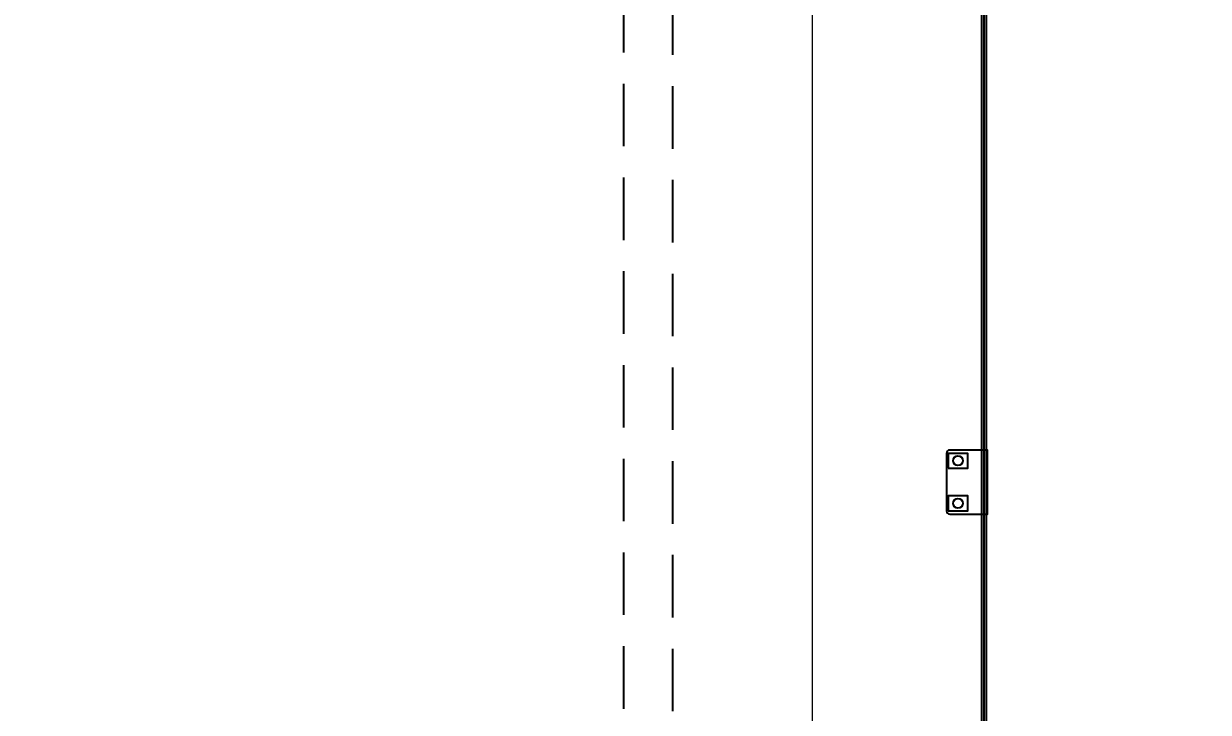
# Model space of a CAD drawing. Header units: millimetres. Extents: x 0 to 6523, y 0 to 4612.
# Drawn here: x 658 to 1380, y 3350 to 3770 of the extents above; entities that cross this region are included whole.
import ezdxf

# ---------------------------------------------------------------- set-up
doc = ezdxf.new("R2010")
doc.units = ezdxf.units.MM
doc.linetypes.add('HIDDENX2', pattern=[19.05, 12.7, -6.35])
doc.dimstyles.new('CNC', dxfattribs={"dimtxt": 50, "dimasz": 5, "dimexe": 5, "dimexo": 15, "dimgap": 10, "dimtad": 1, "dimdec": 0, "dimtxsty": 'Standard', "dimblk": 'OPEN30', "dimcen": 10, "dimclrd": 5, "dimclre": 5, "dimclrt": 3, "dimazin": 3, "dimtfac": 1, "dimtdec": 0, "dimtmove": 0, "dimatfit": 3, "dimldrblk": 'ARCHTICK', "dimlwd": 9, "dimlwe": 9})

# ---------------------------------------------------------------- blocks, each defined once
blk = doc.blocks.new('HL044-1')
at = {"color": 1}
blk.add_lwpolyline([(2, 0), (25, 0), (25, 39), (2, 39, 0.414214), (0, 37), (0, 2, 0.414214)], format="xyb", close=True, dxfattribs=at)
for centre in [(7, 32.5), (7, 6.5)]:
    blk.add_circle(centre, 3, dxfattribs=at)
blk = doc.blocks.new('*D19')
at = {"color": 5, "lineweight": 9, "ltscale": 3, "transparency": 16777216}
for p, q in [((1068.36, 4188.58), (1143.38, 4188.58)), ((1138.38, 4183.58), (1138.38, 2096.58)), ((1068.36, 2091.58), (1143.38, 2091.58))]:
    blk.add_line(p, q, dxfattribs=at)
at = {"color": 0, "linetype": 'ByBlock', "lineweight": -2}
for p, q in [((1137.04, 4183.58), (1138.38, 4188.58)), ((1138.38, 4188.58), (1139.72, 4183.58)), ((1138.38, 4188.58), (1138.38, 4183.58)), ((1138.38, 2091.58), (1137.04, 2096.58)), ((1139.72, 2096.58), (1138.38, 2091.58)), ((1138.38, 2091.58), (1138.38, 2096.58))]:
    blk.add_line(p, q, dxfattribs=at)
at = {"layer": 'Defpoints', "color": 0, "ltscale": 3, "transparency": 16777216}
for p in [(1053.36, 4188.58), (1053.36, 2091.58), (1138.38, 2091.58)]:
    blk.add_point(p, dxfattribs=at)
at = {"color": 3, "ltscale": 3, "transparency": 16777216, "insert": (1102.86, 3140.08), "char_height": 50, "attachment_point": 5, "rotation": 90}
blk.add_mtext('2097', dxfattribs=at)
blk = doc.blocks.new('_ArchTick')
at = {"color": 0, "const_width": 0.15}
blk.add_lwpolyline([(-0.5, -0.5), (0.5, 0.5)], dxfattribs=at)
blk = doc.blocks.new('_Open30')
at = {"color": 0, "linetype": 'ByBlock', "lineweight": -2}
for p, q in [((-1, 0.27), (0, 0)), ((0, 0), (-1, -0.27)), ((0, 0), (-1, 0))]:
    blk.add_line(p, q, dxfattribs=at)

msp = doc.modelspace()

# ---------------------------------------------------------------- linework, layer by layer
at = {"color": 7}
for points in [[(243.16, 2090.08), (1243.16, 2090.08), (1243.16, 4190.08), (243.16, 4190.08)], [(244.66, 2091.58), (1241.66, 2091.58), (1241.66, 4188.58), (244.66, 4188.58)], [(2143.16, 2090.08), (1243.16, 2090.08), (1243.16, 4190.08), (2143.16, 4190.08)], [(2141.66, 2091.58), (1244.66, 2091.58), (1244.66, 4188.58), (2141.66, 4188.58)]]:
    msp.add_lwpolyline(points, close=True, dxfattribs=at)
at = {"linetype": 'HIDDENX2', "ltscale": 3}
msp.add_lwpolyline([(1023.36, 4190.08), (1023.36, 2093.08), (1053.36, 2093.08), (1053.36, 4190.08)], close=True, dxfattribs=at)
at = {"color": 2}
for points in [[(1221.16, 3498.58), (1233.16, 3498.58), (1233.16, 3507.58), (1221.16, 3507.58)], [(1221.16, 3472.58), (1233.16, 3472.58), (1233.16, 3481.58), (1221.16, 3481.58)]]:
    msp.add_lwpolyline(points, close=True, dxfattribs=at)

# ---------------------------------------------------------------- block references
at = {"color": 7}
msp.add_blockref('HL044-1', (1220.16, 3470.58), dxfattribs=at)

# ---------------------------------------------------------------- dimensions: what is measured, and where the dimension line sits
at = {"ltscale": 3}
dim = msp.add_linear_dim(base=(1138.38, 2091.58), p1=(1053.36, 4188.58), p2=(1053.36, 2091.58), angle=90, dimstyle='CNC', dxfattribs=at)
dim.commit()
dim.dimension.update_dxf_attribs({"geometry": '*D19', "text_midpoint": (1138.38, 3140.08), "dimtype": 160})

doc.saveas('drawing.dxf')
